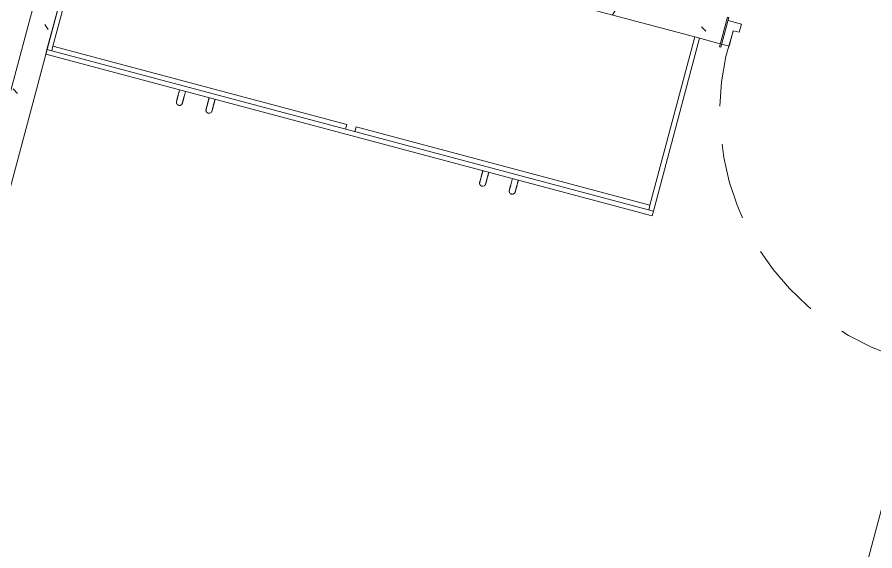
# Model space of a CAD drawing. Header units: metres. Extents: x 689715 to 690980, y 1005284 to 1006835.
# Drawn here: x 690879.721 to 690882.522, y 1005552.824 to 1005554.567 of the extents above; entities that cross this region are included whole.
import ezdxf

# ---------------------------------------------------------------- set-up
doc = ezdxf.new("R2010")
doc.units = ezdxf.units.M
doc.linetypes.add('HIDDEN', pattern=[0.375, 0.25, -0.125])
doc.linetypes.add('PHANTOM', pattern=[2.5, 1.25, -0.25, 0.25, -0.25, 0.25, -0.25])
doc.layers.add('0_NUMERO DE LOTE FASE V', color=3, linetype='Continuous')
for name, color, linetype, lineweight in [('Líneas ocultas', 7, 'HIDDEN', 13), ('Muebles de obra', 8, 'Continuous', 13), ('Muros', 7, 'Continuous', 13), ('Patrón de corte', 7, 'Continuous', 13), ('Puertas', 7, 'Continuous', 13)]:
    doc.layers.add(name, color=color, linetype=linetype, lineweight=lineweight)
pattern_1 = [(139.9999999999999, (365.6615329035558, -75.88183759397361), (0.03836033982117157, 0.4377584771638403), [0.04599999999999998, -0.5029999999999997]), (84.99999999999997, (365.6615329035558, -75.88183759397361), (-0.4580987315439035, -0.08439521406967809), [0.03700000000000001, -0.4020000000000002]), (190.451, (365.6645329040475, -75.84583759406814), (-0.4199401312074268, 0.3526758939897786), [0.039, -0.4270000000000001]), (136.1839999999999, (365.5395329040475, -75.8818375938572), (0.1004214988211118, 0.6506308650644554), [0.06899999999999998, -0.7539999999999998]), (186.6359999999999, (365.547532903729, -75.82783759379527), (-0.5938707988951819, 0.5701916118460522), [0.05799999999999998, -0.6409999999999996]), (81.18399999999994, (365.5395329040475, -75.8818375938572), (-0.5936975411065768, 0.5697220635397624), [0.05500000000000001, -0.6039999999999999]), (110.9999999999999, (365.5705329037737, -75.82083759387024), (0.245780230253577, 0.3642747293136032), [0.04599999999999999, -0.5029999999999999]), (55.99999999999997, (365.5705329037737, -75.82083759387024), (-0.4415777901075865, 0.1482769546615401), [0.03699999999999998, -0.4019999999999998]), (161.4509999999999, (365.5905329035595, -75.79083759407513), (-0.1963072483374971, 0.5120483026533341), [0.03899999999999999, -0.427]), (127.5, (365.6615329035558, -75.88183759397361), (-0.2022933454275577, 0.007375797972208872), [0.02, -0.3770000000000001, 0.02, -0.388, -0.404]), (127.5, (365.6615329035558, -75.88183759397361), (-0.2022933454275577, 0.007375797972208872), [-0.806, 0.02, -0.3840000000000001]), (97.49999999999994, (365.6615329035558, -75.88183759397361), (-0.2399435114399267, 0.1600503399492727), [0.02, -0.213, 0.02, -0.368, -0.154]), (97.49999999999994, (365.6615329035558, -75.88183759397361), (-0.2399435114399267, 0.1600503399492727), [-0.621, 0.02, -0.134]), (57.49999999999999, (365.6615329037886, -76.01783759397222), (0.01404568388630387, 0.3254162238797662), [0.01999999999999999, -0.1319999999999999, 0.01999999999999999, -0.455, -0.6309999999999997]), (57.49999999999999, (365.6615329037886, -76.01783759397222), (0.01404568388630387, 0.3254162238797662), [-0.6279999999999997, 0.01999999999999999, -0.6109999999999997]), (47.49999999999996, (365.6615329037886, -76.07883759384276), (-0.06081860510782452, 0.3554815006055007), [0.02, -0.178, 0.02, -0.2960000000000001, -0.4480000000000001]), (47.49999999999996, (365.6615329037886, -76.07883759384276), (-0.06081860510782452, 0.3554815006055007), [-0.5140000000000001, 0.02, -0.4280000000000001])]

# ---------------------------------------------------------------- blocks, each defined once
blk = doc.blocks.new('PV_PUERTA SENCILLA - _90 x 2_17-1542280-PLANO CLAVE _8 CASAS EN HILERA_ - Dependent 1')
at = {"layer": 'Líneas ocultas', "color": 253}
for p, q in [((0.3683286352964649, -0.03999999999999443), (0.3683286352964649, -0.8799999999999943)), ((0.4193286352964649, -0.03999999999999443), (0.3683286352964649, -0.03999999999999443)), ((0.4193286352964649, -0.03999999999999443), (0.4193286352964649, -0.8799999999999943)), ((0.4193286352964649, -0.8799999999999943), (0.3683286352964649, -0.8799999999999943))]:
    blk.add_line(p, q, dxfattribs=at)
blk.add_arc((0.4193286352964647, -0.03999999999997304), 0.841546790142994, 176.525592632469, 266.5255926324685, dxfattribs=at)
at = {"layer": 'Puertas', "color": 253}
for p, q in [((-0.450000000000003, -0.04999999999999645), (-0.4500000000000027, 0.05000000000000356)), ((-0.4450000000000027, 0.05000000000000354), (-0.4500000000000027, 0.05000000000000356)), ((-0.4450000000000027, 0.05000000000000354), (-0.4450000000000029, -0.04999999999999647)), ((-0.450000000000003, -0.04999999999999645), (-0.4450000000000029, -0.04999999999999647))]:
    blk.add_line(p, q, dxfattribs=at)
at = {"layer": 'Puertas', "color": 9, "lineweight": 9}
for p, q in [((-0.4450000000000042, 0.04000000000000354), (-0.4000000000000044, 0.04000000000000346)), ((-0.4000000000000044, 0.04000000000000346), (-0.4000000000000044, 0.01225000000000941)), ((0.4000000000000013, 0.04000000000000183), (0.4499999999999998, 0.04000000000000187)), ((0.4000000000000016, 0.0122500000000079), (0.4000000000000013, 0.04000000000000183)), ((-0.4000000000000044, 0.01225000000000941), (-0.4200000000000044, 0.01225000000000943)), ((-0.4200000000000044, 0.01225000000000943), (-0.4200000000000045, -0.03999999999999649)), ((0.4200000000000016, 0.01225000000000783), (0.4000000000000016, 0.0122500000000079)), ((0.4200000000000014, -0.03999999999999804), (0.4200000000000016, 0.01225000000000783)), ((-0.4200000000000045, -0.03999999999999649), (-0.4450000000000039, -0.03999999999999646)), ((0.45, -0.03999999999999823), (0.4200000000000014, -0.03999999999999804))]:
    blk.add_line(p, q, dxfattribs=at)
blk = doc.blocks.new('PV_CLOSET - CLOSET DE 2_05-967114-PLANO CLAVE _8 CASAS EN HILERA_ - Dependent 1')
at = {"layer": 'Muebles de obra'}
for p, q in [((-1.025000000000001, 0), (-1.025000000000001, -0.585)), ((1.024999999999999, -0.585), (1.024999999999999, 0)), ((1.008999999999999, -2.97788460557058e-15), (-1.008999999999996, -2.97788460557058e-15)), ((-1.008999999999996, -2.97788460557058e-15), (-1.008999999999996, -0.5690000000000002)), ((1.008999999999999, -0.5690000000000002), (1.008999999999999, -2.97788460557058e-15)), ((-1.025, -0.585), (1.024999999999998, -0.585)), ((-1.025, -0.5999999999999999), (-1.025, -0.585)), ((-1.008999999999965, -0.569), (-0.01600000000000015, -0.569)), ((-1.008999999999965, -0.569), (-1.008999999999965, -0.5849999999999996)), ((-0.01600000000000015, -0.5849999999999996), (-0.01600000000000015, -0.569)), ((0.01600000000000015, -0.569), (1.009000000000036, -0.569)), ((0.01600000000000015, -0.5849999999999996), (0.01600000000000015, -0.569)), ((1.009000000000036, -0.569), (1.009000000000036, -0.5849999999999996)), ((1.024999999999998, -0.585), (1.024999999999998, -0.5999999999999999)), ((1.024999999999998, -0.5999999999999999), (-1.025, -0.5999999999999999))]:
    blk.add_line(p, q, dxfattribs=at)
at = {"layer": 'Muebles de obra', "flags": 128}
for points in [[(-0.5724999999999998, -0.6000000000000845), (-0.5724999999999998, -0.6015995733675489), (-0.5724999999999998, -0.6031965877588517), (-0.5724999999999998, -0.604788488291641), (-0.5724999999999998, -0.6063727282646542), (-0.5724999999999998, -0.6079467732318885), (-0.5724999999999998, -0.6095081050571697), (-0.5724999999999998, -0.6110542259426495), (-0.5724999999999998, -0.6125826624247305), (-0.5724999999999998, -0.6140909693310896), (-0.5724999999999998, -0.6155767336924325), (-0.5724999999999998, -0.6170375786027255), (-0.5724999999999998, -0.6184711670217448), (-0.5724999999999998, -0.619875205513833), (-0.5724999999999998, -0.6212474479169198), (-0.5724999999999998, -0.6225856989358857), (-0.5724999999999998, -0.6238878176545807), (-0.5724999999999998, -0.6251517209608236), (-0.5724999999999998, -0.6263753868789437), (-0.5724999999999998, -0.627556857804506), (-0.5724999999999998, -0.6286942436360646), (-0.5725000000000041, -0.6297857247989201), (-0.5725000000000041, -0.6308295551560439), (-0.5725000000000041, -0.6318240648015394), (-0.5725000000000041, -0.6327676627321233), (-0.5725000000000041, -0.6336588393924021), (-0.5725000000000041, -0.6344961690898181), (-0.5725000000000041, -0.6352783122754831), (-0.5725000000000041, -0.6360040176871449), (-0.5725000000000041, -0.6366721243509552), (-0.5725000000000041, -0.637281563438774), (-0.5725000000000041, -0.6378313599780676), (-0.5725000000000041, -0.6383206344116542), (-0.5725000000000041, -0.6387486040048154), (-0.5725000000000041, -0.6391145840974979), (-0.5725000000000041, -0.639417989199623), (-0.5725000000000041, -0.6396583339277534), (-0.5725000000000041, -0.6398352337815915), (-0.5725000000000041, -0.6399484057591059), (-0.5725000000000041, -0.6399976688092832)], [(-0.5525000000000043, -0.6400000000000841), (-0.5525000000000043, -0.6399680042665234), (-0.5525000000000043, -0.6398720682521891), (-0.5525000000000043, -0.6397123454342387), (-0.5525000000000043, -0.6394890913351116), (-0.5525000000000043, -0.6392026631137345), (-0.5525000000000043, -0.6388535189941675), (-0.5525000000000043, -0.6384422175325151), (-0.5525000000000043, -0.6379694167233831), (-0.5525000000000043, -0.6374358729472005), (-0.5525000000000043, -0.6368424397601992), (-0.5525000000000043, -0.6361900665288819), (-0.5525000000000043, -0.6354797969112558), (-0.5525000000000043, -0.6347127671871918), (-0.5525000000000043, -0.6338902044406223), (-0.5525000000000043, -0.6330134245964718), (-0.5525000000000043, -0.6320838303154571), (-0.5525000000000043, -0.6311029087501226), (-0.5525000000000043, -0.6300722291657226), (-0.5525000000000043, -0.6289934404297214), (-0.5525000000000043, -0.6278682683739706), (-0.5525000000000043, -0.6266985130337375), (-0.5525000000000043, -0.6254860457680281), (-0.5525000000000043, -0.6242328062658236), (-0.5525000000000043, -0.6229407994429831), (-0.5525000000000043, -0.6216120922348115), (-0.5525000000000043, -0.6202488102893964), (-0.5525000000000043, -0.618853134567033), (-0.5525000000000043, -0.6174272978511524), (-0.5525000000000043, -0.6159735811763355), (-0.5525000000000043, -0.6144943101791517), (-0.5525000000000043, -0.6129918513776361), (-0.5525000000000043, -0.6114686083853648), (-0.5525000000000043, -0.6099270180661804), (-0.5525000000000043, -0.6083695466357412), (-0.5525000000000043, -0.6067986857160942), (-0.5525000000000043, -0.6052169483496108), (-0.5525000000000043, -0.603626864978659), (-0.5525000000000043, -0.6020309793974278), (-0.5525000000000043, -0.6004318446824171), (-0.5525000000000043, -0.6000000000000845)], [(-0.4725000000000139, -0.6000000000000801), (-0.4725000000000139, -0.6015995733675467), (-0.4725000000000139, -0.6031965877588473), (-0.4725000000000139, -0.6047884882916389), (-0.4725000000000139, -0.6063727282646498), (-0.4725000000000139, -0.6079467732318842), (-0.4725000000000139, -0.6095081050571654), (-0.4725000000000139, -0.6110542259426451), (-0.4725000000000139, -0.6125826624247261), (-0.4725000000000139, -0.6140909693310853), (-0.4725000000000139, -0.6155767336924282), (-0.4725000000000139, -0.6170375786027211), (-0.4725000000000139, -0.6184711670217404), (-0.4725000000000139, -0.6198752055138308), (-0.4725000000000139, -0.6212474479169176), (-0.4725000000000139, -0.6225856989358813), (-0.4725000000000139, -0.6238878176545763), (-0.4725000000000139, -0.6251517209608214), (-0.4725000000000139, -0.6263753868789393), (-0.4725000000000139, -0.6275568578045038), (-0.4725000000000139, -0.6286942436360624), (-0.4725000000000139, -0.6297857247989158), (-0.4725000000000139, -0.6308295551560396), (-0.4725000000000139, -0.6318240648015373), (-0.4725000000000139, -0.632767662732121), (-0.4725000000000139, -0.6336588393923978), (-0.4725000000000139, -0.6344961690898159), (-0.4725000000000139, -0.6352783122754788), (-0.4725000000000139, -0.6360040176871428), (-0.4725000000000139, -0.6366721243509509), (-0.4725000000000139, -0.6372815634387696), (-0.4725000000000139, -0.6378313599780633), (-0.4725000000000139, -0.6383206344116499), (-0.4725000000000139, -0.638748604004811), (-0.4725000000000139, -0.6391145840974936), (-0.4725000000000139, -0.6394179891996187), (-0.4725000000000139, -0.6396583339277491), (-0.4725000000000139, -0.6398352337815871), (-0.4725000000000139, -0.6399484057591038), (-0.4725000000000139, -0.6399976688092811)], [(-0.4525000000000141, -0.6400000000000797), (-0.4525000000000141, -0.6399680042665191), (-0.4525000000000141, -0.6398720682521848), (-0.4525000000000141, -0.6397123454342344), (-0.4525000000000141, -0.6394890913351072), (-0.4525000000000141, -0.6392026631137302), (-0.4525000000000141, -0.6388535189941632), (-0.4525000000000141, -0.6384422175325107), (-0.4525000000000141, -0.6379694167233788), (-0.4525000000000141, -0.6374358729471962), (-0.4525000000000141, -0.636842439760197), (-0.4525000000000141, -0.6361900665288776), (-0.4525000000000141, -0.6354797969112514), (-0.4525000000000141, -0.6347127671871853), (-0.4525000000000141, -0.6338902044406179), (-0.4525000000000141, -0.6330134245964675), (-0.4525000000000141, -0.6320838303154528), (-0.4525000000000141, -0.6311029087501183), (-0.4525000000000141, -0.6300722291657183), (-0.4525000000000141, -0.628993440429717), (-0.4525000000000141, -0.6278682683739663), (-0.4525000000000141, -0.6266985130337331), (-0.4525000000000141, -0.6254860457680238), (-0.4525000000000141, -0.6242328062658192), (-0.4525000000000141, -0.6229407994429788), (-0.4525000000000141, -0.6216120922348072), (-0.4525000000000141, -0.620248810289392), (-0.4525000000000141, -0.6188531345670286), (-0.4525000000000141, -0.617427297851148), (-0.4525000000000141, -0.6159735811763312), (-0.4525000000000141, -0.6144943101791474), (-0.4525000000000141, -0.6129918513776318), (-0.4525000000000141, -0.6114686083853604), (-0.4525000000000141, -0.609927018066176), (-0.4525000000000141, -0.6083695466357368), (-0.4525000000000141, -0.606798685716092), (-0.4525000000000141, -0.6052169483496065), (-0.4525000000000141, -0.6036268649786547), (-0.4525000000000141, -0.6020309793974234), (-0.4525000000000141, -0.6004318446824127), (-0.4525000000000141, -0.6000000000000801)], [(0.4524999999999837, -0.6000000000000867), (0.4524999999999837, -0.601599573367551), (0.4524999999999837, -0.6031965877588539), (0.4524999999999837, -0.6047884882916432), (0.4524999999999837, -0.6063727282646564), (0.4524999999999837, -0.6079467732318885), (0.4524999999999837, -0.6095081050571719), (0.4524999999999837, -0.6110542259426495), (0.4524999999999837, -0.6125826624247305), (0.4524999999999837, -0.6140909693310896), (0.4524999999999837, -0.6155767336924325), (0.4524999999999837, -0.6170375786027255), (0.4524999999999837, -0.6184711670217469), (0.4524999999999837, -0.6198752055138351), (0.4524999999999837, -0.6212474479169219), (0.4524999999999837, -0.6225856989358857), (0.4524999999999837, -0.6238878176545807), (0.4524999999999837, -0.6251517209608236), (0.4524999999999837, -0.6263753868789459), (0.4524999999999837, -0.6275568578045081), (0.4524999999999837, -0.6286942436360667), (0.4524999999999837, -0.6297857247989201), (0.4524999999999837, -0.6308295551560439), (0.4524999999999837, -0.6318240648015394), (0.4524999999999837, -0.6327676627321254), (0.4524999999999837, -0.6336588393923999), (0.4524999999999837, -0.6344961690898202), (0.4524999999999837, -0.6352783122754831), (0.4524999999999837, -0.6360040176871471), (0.4524999999999837, -0.6366721243509574), (0.4524999999999837, -0.637281563438774), (0.4524999999999837, -0.6378313599780676), (0.4524999999999837, -0.6383206344116542), (0.4524999999999837, -0.6387486040048175), (0.4524999999999837, -0.6391145840975), (0.4524999999999837, -0.6394179891996251), (0.4524999999999837, -0.6396583339277534), (0.4524999999999837, -0.6398352337815915), (0.4524999999999837, -0.6399484057591082), (0.4524999999999837, -0.6399976688092832)], [(0.4724999999999792, -0.6400000000000863), (0.4724999999999792, -0.6399680042665257), (0.4724999999999792, -0.6398720682521912), (0.4724999999999792, -0.6397123454342409), (0.4724999999999792, -0.6394890913351116), (0.4724999999999792, -0.6392026631137367), (0.4724999999999792, -0.6388535189941675), (0.4724999999999792, -0.6384422175325173), (0.4724999999999792, -0.6379694167233831), (0.4724999999999792, -0.6374358729472027), (0.4724999999999792, -0.6368424397602014), (0.4724999999999792, -0.6361900665288841), (0.4724999999999792, -0.635479796911258), (0.4724999999999792, -0.6347127671871918), (0.4724999999999792, -0.6338902044406223), (0.4724999999999792, -0.6330134245964718), (0.4724999999999792, -0.6320838303154571), (0.4724999999999792, -0.6311029087501226), (0.4724999999999792, -0.6300722291657205), (0.4724999999999792, -0.6289934404297214), (0.4724999999999792, -0.6278682683739727), (0.4724999999999792, -0.6266985130337375), (0.4724999999999792, -0.6254860457680281), (0.4724999999999792, -0.6242328062658258), (0.4724999999999792, -0.6229407994429831), (0.4724999999999792, -0.6216120922348115), (0.4724999999999792, -0.6202488102893964), (0.4724999999999792, -0.6188531345670351), (0.4724999999999835, -0.6174272978511546), (0.4724999999999835, -0.6159735811763376), (0.4724999999999835, -0.6144943101791539), (0.4724999999999835, -0.6129918513776361), (0.4724999999999835, -0.6114686083853625), (0.4724999999999835, -0.6099270180661804), (0.4724999999999835, -0.6083695466357434), (0.4724999999999835, -0.6067986857160942), (0.4724999999999835, -0.6052169483496129), (0.4724999999999835, -0.6036268649786569), (0.4724999999999835, -0.60203097939743), (0.4724999999999835, -0.6004318446824171), (0.4724999999999835, -0.6000000000000867)], [(0.5525, -0.6000000000000824), (0.5525, -0.6015995733675467), (0.5525, -0.6031965877588495), (0.5525, -0.6047884882916389), (0.5525, -0.606372728264652), (0.5525, -0.6079467732318842), (0.5525, -0.6095081050571676), (0.5525, -0.6110542259426451), (0.5525, -0.6125826624247261), (0.5525, -0.6140909693310853), (0.5525, -0.6155767336924282), (0.5525, -0.6170375786027211), (0.5525, -0.6184711670217425), (0.5525, -0.6198752055138308), (0.5525, -0.6212474479169176), (0.5525, -0.6225856989358813), (0.5525, -0.6238878176545785), (0.5525, -0.6251517209608193), (0.5525, -0.6263753868789416), (0.5525, -0.6275568578045038), (0.5525, -0.6286942436360624), (0.5525, -0.6297857247989158), (0.5525, -0.6308295551560396), (0.5525, -0.6318240648015351), (0.5525, -0.632767662732121), (0.5525, -0.6336588393923955), (0.5525, -0.6344961690898159), (0.5525, -0.6352783122754788), (0.5525, -0.6360040176871428), (0.5525, -0.6366721243509531), (0.5525, -0.6372815634387696), (0.5525, -0.6378313599780633), (0.5525, -0.638320634411652), (0.5525, -0.6387486040048131), (0.5525, -0.6391145840974957), (0.5525, -0.6394179891996208), (0.5525, -0.6396583339277491), (0.5525, -0.6398352337815871), (0.5525, -0.6399484057591038), (0.5525, -0.6399976688092789)], [(0.5724999999999998, -0.640000000000082), (0.5724999999999998, -0.6399680042665213), (0.5724999999999998, -0.6398720682521869), (0.5724999999999998, -0.6397123454342366), (0.5724999999999998, -0.6394890913351072), (0.5724999999999998, -0.6392026631137324), (0.5724999999999998, -0.6388535189941632), (0.5724999999999998, -0.638442217532513), (0.5724999999999998, -0.6379694167233788), (0.5724999999999998, -0.6374358729471984), (0.5724999999999998, -0.636842439760197), (0.5724999999999998, -0.6361900665288798), (0.5724999999999998, -0.6354797969112537), (0.5724999999999998, -0.6347127671871875), (0.5724999999999998, -0.6338902044406179), (0.5724999999999998, -0.6330134245964675), (0.5724999999999998, -0.6320838303154528), (0.5724999999999998, -0.6311029087501183), (0.5724999999999998, -0.6300722291657161), (0.5724999999999998, -0.6289934404297193), (0.5724999999999998, -0.6278682683739684), (0.5724999999999998, -0.6266985130337331), (0.5724999999999998, -0.6254860457680259), (0.5724999999999998, -0.6242328062658214), (0.5724999999999998, -0.6229407994429788), (0.5724999999999998, -0.6216120922348072), (0.5724999999999998, -0.620248810289392), (0.5724999999999998, -0.6188531345670307), (0.5724999999999998, -0.6174272978511502), (0.5724999999999998, -0.6159735811763333), (0.5724999999999998, -0.6144943101791496), (0.5724999999999998, -0.6129918513776318), (0.5724999999999998, -0.6114686083853604), (0.5724999999999998, -0.6099270180661782), (0.5724999999999998, -0.6083695466357391), (0.5724999999999998, -0.6067986857160899), (0.5724999999999998, -0.6052169483496086), (0.5724999999999998, -0.6036268649786526), (0.5724999999999998, -0.6020309793974257), (0.5724999999999998, -0.6004318446824127), (0.5724999999999998, -0.6000000000000824)], [(-0.5725000000000041, -0.6400000000000841), (-0.5725000000000041, -0.6399680042665234), (-0.5725000000000041, -0.6398720682521891), (-0.5725000000000041, -0.6397123454342387), (-0.5725000000000041, -0.6394890913351093), (-0.5725000000000041, -0.6392026631137345), (-0.5725000000000041, -0.6388535189941654), (-0.5725000000000041, -0.6384422175325151), (-0.5725000000000041, -0.637969416723381), (-0.5725000000000041, -0.6374358729472005), (-0.5725000000000041, -0.6368424397601992), (-0.5725000000000041, -0.6361900665288819)], [(-0.5690122966052811, -0.6475888070818927), (-0.569310558805073, -0.6473223144403876), (-0.5695979255636253, -0.6470441076577863), (-0.5698739371554157, -0.6467546318055968), (-0.5701381520207804, -0.6464543499834295), (-0.5703901474722987, -0.6461437425781411), (-0.5706295203709999, -0.6458233064953257), (-0.5708558877713192, -0.6454935543643558), (-0.5710688875336932, -0.6451550137182994), (-0.5712681789039494, -0.6448082261499696), (-0.5714534430583962, -0.6444537464455015), (-0.5716243836139266, -0.6440921416968056), (-0.5717807271020977, -0.6437239903943339), (-0.5719222234066911, -0.6433498815016432), (-0.5720486461637976, -0.642970413513152), (-0.5721597931239845, -0.6425861934966975), (-0.572255486475817, -0.6421978361223357), (-0.5723355731303453, -0.6418059626790267), (-0.5723999249660053, -0.6414112000806836), (-0.5724484390336011, -0.64101417986325), (-0.5724810377209569, -0.6406155371743839), (-0.5724976688771315, -0.6402159097573457), (-0.5725000000000041, -0.6400000000000841)], [(-0.5525000000000043, -0.6400000000000841), (-0.5525079989333972, -0.6403998933419512), (-0.5525319829369797, -0.6407991469397769), (-0.5525719136414646, -0.6411971220729721), (-0.5526277271662459, -0.6415931820662282), (-0.5526993342215912, -0.6419866933080356), (-0.5527866202514851, -0.6423770262643543), (-0.5528894456168977, -0.6427635564857248), (-0.5530076458191802, -0.6431456656062461), (-0.553141031763223, -0.6435227423328354), (-0.553289390059975, -0.6438941834231716), (-0.5534524833678054, -0.6442593946507449), (-0.5536300507722142, -0.6446177917554986), (-0.553821808203229, -0.6449688013785217), (-0.5540274488898682, -0.6453118619792935), (-0.5542466438509079, -0.645646424734036), (-0.5544790424211611, -0.6459719544137081), (-0.5547242728124969, -0.6462879302402689), (-0.5549819427085952, -0.646593846719801), (-0.5552516398925983, -0.64688921445119), (-0.5555329329065327, -0.6471735609090796), (-0.5558253717415904, -0.647446431199792), (-0.5561284885580183, -0.6477073887890761), (-0.55644179843357, -0.64795601620045), (-0.5567648001392806, -0.6481919156830949), (-0.5570969769413214, -0.6484147098481656), (-0.5574377974276731, -0.6486240422725175), (-0.5577867163582677, -0.6488195780689349), (-0.5581431755372384, -0.6490010044218497), (-0.558506604705942, -0.649168031087804), (-0.5588764224552364, -0.6493203908597565), (-0.5592520371556147, -0.6494578399945821), (-0.5596328479036842, -0.649580158602977), (-0.560018245483483, -0.6496871510012678), (-0.5604076133410911, -0.6497786460244396), (-0.5608003285710056, -0.6498544972999692), (-0.5611957629126205, -0.6499145834820003), (-0.5615932837553617, -0.6499588084454614), (-0.5619922551506695, -0.6499871014398405), (-0.5623920388294217, -0.6499994172023832), (-0.5627919952230206, -0.6499957360304996), (-0.563191484486543, -0.649976063813276), (-0.5635898675224037, -0.6499404320220667), (-0.5639865070027216, -0.6498888976601324), (-0.564380768388934, -0.64982154317146), (-0.5647720209469326, -0.6497384763088657), (-0.565159638756092, -0.6496398299616087), (-0.5655430017106058, -0.6495257619428007), (-0.5659214965115141, -0.6493964547369373), (-0.566294517647885, -0.6492521152079661), (-0.5666614683654781, -0.6490929742683428), (-0.5670217616214138, -0.6489192865096176), (-0.5673748210233471, -0.6487313297951601)], [(-0.5525000000000043, -0.6383206344116542), (-0.5525000000000043, -0.6387486040048154), (-0.5525000000000043, -0.6391145840974979), (-0.5525000000000043, -0.639417989199623), (-0.5525000000000043, -0.6396583339277534), (-0.5525000000000043, -0.6398352337815915), (-0.5525000000000043, -0.6399484057591059), (-0.5525000000000043, -0.6399976688092854)], [(-0.4725000000000139, -0.6400000000000797), (-0.4725000000000139, -0.6399680042665191), (-0.4725000000000139, -0.6398720682521848), (-0.4725000000000139, -0.6397123454342344), (-0.4725000000000139, -0.6394890913351072), (-0.4725000000000139, -0.6392026631137302), (-0.4725000000000139, -0.6388535189941632), (-0.4725000000000139, -0.6384422175325107), (-0.4725000000000139, -0.6379694167233788)], [(-0.4574377974276871, -0.6486240422725131), (-0.4577867163582774, -0.6488195780689305), (-0.4581431755372481, -0.6490010044218454), (-0.4585066047059518, -0.6491680310877996), (-0.4588764224552505, -0.6493203908597521), (-0.4592520371556288, -0.6494578399945777), (-0.4596328479036939, -0.6495801586029727), (-0.4600182454834927, -0.6496871510012635), (-0.4604076133411009, -0.6497786460244352), (-0.4608003285710111, -0.649854497299967), (-0.4611957629126303, -0.6499145834819959), (-0.4615932837553715, -0.6499588084454571), (-0.4619922551506793, -0.6499871014398362), (-0.4623920388294314, -0.6499994172023789), (-0.4627919952230261, -0.6499957360304953), (-0.4631914844865527, -0.6499760638132717), (-0.4635898675224134, -0.6499404320220624), (-0.463986507002727, -0.649888897660128), (-0.4643807683889437, -0.6498215431714557), (-0.4647720209469423, -0.6497384763088635), (-0.4651596387561017, -0.6496398299616044), (-0.4655430017106112, -0.6495257619427963), (-0.4659214965115239, -0.649396454736933), (-0.4662945176478948, -0.6492521152079618), (-0.4666614683654836, -0.6490929742683385), (-0.4670217616214235, -0.6489192865096133), (-0.4673748210233569, -0.6487313297951558), (-0.4677200817515618, -0.6485294048156081), (-0.4680569914625179, -0.6483138346078682), (-0.4683850111725653, -0.6480849640382766), (-0.4687036161201434, -0.6478431592509245), (-0.4690122966052908, -0.6475888070818905), (-0.469310558805087, -0.6473223144403832), (-0.469597925563635, -0.647044107657782), (-0.4698739371554254, -0.6467546318055925), (-0.4701381520207901, -0.6464543499834252), (-0.4703901474723127, -0.6461437425781368), (-0.470629520371014, -0.6458233064953214), (-0.470855887771329, -0.6454935543643515), (-0.471068887533703, -0.6451550137182951), (-0.4712681789039592, -0.6448082261499652), (-0.4714534430584059, -0.6444537464454992), (-0.4716243836139321, -0.6440921416968013), (-0.4717807271021075, -0.6437239903943317), (-0.4719222234066965, -0.643349881501641), (-0.4720486461638116, -0.6429704135131477), (-0.4721597931239898, -0.6425861934966932), (-0.4722554864758224, -0.6421978361223314), (-0.4723355731303508, -0.6418059626790223), (-0.4723999249660194, -0.6414112000806793), (-0.4724484390336108, -0.6410141798632457), (-0.4724810377209667, -0.6406155371743796), (-0.4724976688771456, -0.6402159097573413), (-0.4725000000000139, -0.6400000000000797)], [(-0.4525000000000141, -0.6400000000000797), (-0.4525079989334026, -0.6403998933419469), (-0.4525319829369895, -0.6407991469397726), (-0.4525719136414787, -0.64119712207297), (-0.4526277271662556, -0.6415931820662238), (-0.4526993342216009, -0.6419866933080313), (-0.4527866202514905, -0.64237702626435), (-0.4528894456169074, -0.6427635564857205), (-0.4530076458191898, -0.6431456656062418), (-0.4531410317632328, -0.643522742332831), (-0.4532893900599848, -0.6438941834231673), (-0.4534524833678109, -0.6442593946507406), (-0.4536300507722195, -0.6446177917554943), (-0.4538218082032388, -0.6449688013785174), (-0.4540274488898822, -0.6453118619792891), (-0.4542466438509177, -0.6456464247340317), (-0.4544790424211708, -0.6459719544137038), (-0.4547242728125023, -0.6462879302402667), (-0.454981942708605, -0.6465938467197967), (-0.4552516398926036, -0.6468892144511856), (-0.4555329329065425, -0.6471735609090753), (-0.4558253717416002, -0.6474464311997876)], [(-0.4525000000000141, -0.6360040176871405), (-0.4525000000000141, -0.6366721243509509), (-0.4525000000000141, -0.6372815634387696), (-0.4525000000000141, -0.6378313599780633), (-0.4525000000000141, -0.6383206344116499), (-0.4525000000000141, -0.638748604004811), (-0.4525000000000141, -0.6391145840974936), (-0.4525000000000141, -0.6394179891996187), (-0.4525000000000141, -0.6396583339277491), (-0.4525000000000141, -0.6398352337815871), (-0.4525000000000141, -0.6399484057591038), (-0.4525000000000141, -0.6399976688092811)], [(0.4524999999999837, -0.6400000000000863), (0.4524999999999837, -0.6399680042665234), (0.4524999999999837, -0.6398720682521912), (0.4524999999999837, -0.6397123454342409), (0.4524999999999837, -0.6394890913351116), (0.4524999999999837, -0.6392026631137367), (0.4524999999999837, -0.6388535189941675), (0.4524999999999837, -0.6384422175325151), (0.4524999999999837, -0.6379694167233831)], [(0.4675622025723105, -0.6486240422725197), (0.4672132836417202, -0.6488195780689349), (0.4668568244627496, -0.6490010044218519), (0.4664933952940459, -0.649168031087804), (0.4661235775447515, -0.6493203908597586), (0.4657479628443732, -0.6494578399945798), (0.4653671520962994, -0.649580158602977), (0.4649817545165049, -0.6496871510012678), (0.4645923866588967, -0.6497786460244375), (0.4641996714289823, -0.6498544972999714), (0.4638042370873631, -0.6499145834820024), (0.4634067162446262, -0.6499588084454635), (0.4630077448493184, -0.6499871014398427), (0.4626079611705619, -0.6499994172023854), (0.4622080047769673, -0.6499957360305018), (0.4618085155134406, -0.6499760638132782), (0.4614101324775842, -0.6499404320220646), (0.4610134929972663, -0.6498888976601324), (0.4606192316110539, -0.6498215431714621), (0.460227979053051, -0.6497384763088678), (0.4598403612438916, -0.6496398299616087), (0.4594569982893821, -0.6495257619428029), (0.4590785034884738, -0.6493964547369394), (0.4587054823521029, -0.6492521152079682), (0.4583385316345097, -0.6490929742683407), (0.4579782383785698, -0.6489192865096176), (0.4576251789766364, -0.6487313297951601), (0.4572799182484358, -0.6485294048156146), (0.4569430085374753, -0.6483138346078725), (0.456614988827428, -0.648084964038281), (0.4562963838798586, -0.6478431592509288), (0.4559877033947069, -0.6475888070818948), (0.4556894411949106, -0.6473223144403876), (0.4554020744363626, -0.6470441076577863), (0.4551260628445679, -0.6467546318055968), (0.4548618479792075, -0.6464543499834295), (0.4546098525276892, -0.6461437425781433), (0.4543704796289837, -0.6458233064953257), (0.4541441122286686, -0.645493554364358), (0.4539311124662947, -0.6451550137182994), (0.4537318210960385, -0.6448082261499717), (0.4535465569415874, -0.6444537464455036), (0.4533756163860613, -0.6440921416968056), (0.4532192728978858, -0.643723990394336), (0.4530777765932968, -0.6433498815016453), (0.452951353836186, -0.6429704135131541), (0.4528402068760035, -0.6425861934966975), (0.4527445135241709, -0.6421978361223357), (0.4526644268696425, -0.6418059626790288), (0.4526000750339782, -0.6414112000806859), (0.4525515609663869, -0.6410141798632523), (0.4525189622790309, -0.6406155371743861), (0.4525023311228564, -0.6402159097573478), (0.4524999999999837, -0.6400000000000863)], [(0.4724999999999792, -0.6400000000000863), (0.4724920010665907, -0.6403998933419512), (0.4724680170630082, -0.6407991469397769), (0.4724280863585233, -0.6411971220729743), (0.4723722728337377, -0.6415931820662282), (0.4723006657783967, -0.6419866933080356), (0.4722133797485028, -0.6423770262643564), (0.4721105543830902, -0.6427635564857269), (0.4719923541808034, -0.6431456656062483), (0.4718589682367605, -0.6435227423328354), (0.4717106099400128, -0.6438941834231716), (0.4715475166321825, -0.644259394650747), (0.4713699492277738, -0.6446177917555007), (0.4711781917967588, -0.6449688013785239), (0.4709725511101197, -0.6453118619792935), (0.4707533561490799, -0.645646424734036), (0.4705209575788268, -0.6459719544137081), (0.4702757271874911, -0.646287930240271), (0.4700180572913926, -0.6465938467197989), (0.4697483601073896, -0.6468892144511922), (0.4694670670934551, -0.6471735609090818), (0.4691746282583975, -0.6474464311997941)], [(0.4724999999999792, -0.6360040176871471), (0.4724999999999792, -0.6366721243509574), (0.4724999999999792, -0.637281563438774), (0.4724999999999792, -0.6378313599780676), (0.4724999999999792, -0.6383206344116542), (0.4724999999999792, -0.6387486040048175), (0.4724999999999792, -0.6391145840975), (0.4724999999999792, -0.6394179891996251), (0.4724999999999792, -0.6396583339277534), (0.4724999999999792, -0.6398352337815915), (0.4724999999999792, -0.6399484057591082), (0.4724999999999792, -0.6399976688092832)], [(0.5525, -0.640000000000082), (0.5525, -0.6399680042665191), (0.5525, -0.6398720682521869), (0.5525, -0.6397123454342344), (0.5525, -0.6394890913351072), (0.5525, -0.6392026631137324), (0.5525, -0.6388535189941632), (0.5525, -0.638442217532513), (0.5525, -0.6379694167233788), (0.5525, -0.6374358729471984), (0.5525, -0.6368424397601948), (0.5525, -0.6361900665288798)], [(0.5559877033947231, -0.6475888070818905), (0.5556894411949268, -0.6473223144403832), (0.5554020744363789, -0.647044107657782), (0.5551260628445884, -0.6467546318055925), (0.5548618479792194, -0.646454349983423), (0.5546098525277011, -0.646143742578139), (0.554370479629, -0.6458233064953214), (0.5541441122286849, -0.6454935543643536), (0.5539311124663109, -0.6451550137182972), (0.5537318210960548, -0.6448082261499674), (0.5535465569416036, -0.6444537464454992), (0.5533756163860776, -0.6440921416968013), (0.5532192728979064, -0.6437239903943317), (0.553077776593313, -0.643349881501641), (0.5529513538362022, -0.6429704135131498), (0.5528402068760198, -0.6425861934966932), (0.5527445135241914, -0.6421978361223314), (0.5526644268696631, -0.6418059626790245), (0.5526000750339944, -0.6414112000806815), (0.5525515609664031, -0.6410141798632478), (0.5525189622790472, -0.6406155371743818), (0.5525023311228683, -0.6402159097573434), (0.5525, -0.640000000000082)], [(0.5724999999999998, -0.640000000000082), (0.5724920010666112, -0.6403998933419469), (0.5724680170630244, -0.6407991469397726), (0.5724280863585353, -0.64119712207297), (0.5723722728337582, -0.6415931820662238), (0.572300665778413, -0.6419866933080313), (0.572213379748519, -0.6423770262643521), (0.5721105543831064, -0.6427635564857226), (0.5719923541808241, -0.643145665606244), (0.5718589682367767, -0.643522742332831), (0.5717106099400291, -0.6438941834231673), (0.5715475166321987, -0.6442593946507427), (0.5713699492277944, -0.6446177917554964), (0.5711781917967751, -0.6449688013785195), (0.5709725511101317, -0.6453118619792891), (0.5707533561490962, -0.6456464247340317), (0.5705209575788387, -0.6459719544137038), (0.5702757271875116, -0.6462879302402667), (0.5700180572914045, -0.6465938467197946), (0.5697483601074103, -0.6468892144511879), (0.5694670670934714, -0.6471735609090775), (0.5691746282584137, -0.6474464311997897), (0.5688715114419858, -0.6477073887890696), (0.5685582015664341, -0.6479560162004456), (0.5682351998607235, -0.6481919156830926), (0.5679030230586828, -0.6484147098481592), (0.5675622025723268, -0.6486240422725154), (0.5672132836417365, -0.6488195780689305), (0.5668568244627658, -0.6490010044218476), (0.5664933952940621, -0.6491680310877996), (0.5661235775447635, -0.6493203908597542), (0.5657479628443851, -0.6494578399945755), (0.5653671520963199, -0.6495801586029749), (0.5649817545165212, -0.6496871510012635), (0.564592386658913, -0.6497786460244352), (0.5641996714290028, -0.649854497299967), (0.5638042370873793, -0.649914583481998), (0.5634067162446424, -0.6499588084454592), (0.5630077448493347, -0.6499871014398384), (0.5626079611705825, -0.6499994172023811), (0.5622080047769878, -0.6499957360304974), (0.5618085155134569, -0.6499760638132739), (0.5614101324776005, -0.6499404320220603), (0.5610134929972869, -0.6498888976601302), (0.5606192316110702, -0.6498215431714578), (0.5602279790530673, -0.6497384763088635), (0.5598403612439122, -0.6496398299616044), (0.5594569982893983, -0.6495257619427985), (0.55907850348849, -0.6493964547369351), (0.5587054823521148, -0.6492521152079639), (0.5583385316345303, -0.6490929742683385), (0.5579782383785904, -0.6489192865096154), (0.557625178976657, -0.6487313297951558)], [(0.5724999999999998, -0.638320634411652), (0.5724999999999998, -0.6387486040048131), (0.5724999999999998, -0.6391145840974957), (0.5724999999999998, -0.6394179891996208), (0.5724999999999998, -0.6396583339277491), (0.5724999999999998, -0.6398352337815871), (0.5724999999999998, -0.6399484057591038), (0.5724999999999998, -0.6399976688092789)]]:
    blk.add_lwpolyline(points, dxfattribs=at)
blk = doc.blocks.new('A TRANSFORMADA A B')
at = {"layer": 'Patrón de corte'}
h = blk.add_hatch(dxfattribs=at)
h.set_pattern_fill('HORMIGÓN', color=254, angle=90.00000000000001, style=0, pattern_type=2)
h.set_pattern_definition(pattern_1)
h.paths.add_polyline_path([(286.063985406654, -61.05999999231426), (277.9638196632732, -61.05999999237247), (277.9638196630403, -61.13999999215594), (286.0639854073524, -61.13999999221414)], flags=0)
h = blk.add_hatch(dxfattribs=at)
h.set_pattern_fill('HORMIGÓN', color=254, angle=90.00000000000001, style=0, pattern_type=2)
h.set_pattern_definition(pattern_1)
h.paths.add_polyline_path([(281.4338196637109, -61.15605156146921), (281.4338196637109, -61.13999999221414), (281.3138196633663, -61.13999999244697), (281.3138196633663, -63.2599999923259), (281.4338196634781, -63.2599999923259), (281.4338196634781, -61.55275156151038), (281.4184196633287, -61.55275156133575), (281.4184196635615, -61.52735156135168), (281.4338196632452, -61.52735156135168), (281.4338196632452, -61.3190614869236)], flags=0)
h = blk.add_hatch(dxfattribs=at)
h.set_pattern_fill('HORMIGÓN', color=254, angle=90.00000000000001, style=0, pattern_type=2)
h.set_pattern_definition(pattern_1)
h.paths.add_polyline_path([(285.4989854069427, -64.23999999236548), (285.4989854074083, -64.15999999223277), (282.6338196631987, -64.15999999223277), (282.6338196631987, -64.23999999230728), (283.6176494921092, -64.23999999230728)], flags=0)
h.paths.add_polyline_path([(281.4338196632452, -64.15999999223277), (277.9638196628075, -64.15999999252381), (277.9638196632732, -64.23999999236548), (281.4338196634781, -64.23999999213265)], flags=0)
at = {"layer": 'Muros', "color": 253}
for p, q in [((286.063985406654, -61.05999999231426), (277.9638196632732, -61.05999999237247)), ((277.9638196630403, -61.13999999215594), (281.3138196633663, -61.13999999244697)), ((281.3138196631335, -63.17405156162567), (281.3138196633663, -63.2599999923259)), ((281.4338196632452, -64.15999999223277), (277.9638196628075, -64.15999999252381))]:
    blk.add_line(p, q, dxfattribs=at)
at = {"color": 254, "lineweight": 13, "rotation": 270}
for name, p in [('PV_CLOSET - CLOSET DE 2_05-967114-PLANO CLAVE _8 CASAS EN HILERA_ - Dependent 1', (281.3138196635991, -62.16505156148924)), ('PV_PUERTA SENCILLA - _90 x 2_17-1542280-PLANO CLAVE _8 CASAS EN HILERA_ - Dependent 1', (281.3538196631707, -63.70999999227934))]:
    blk.add_blockref(name, p, dxfattribs=at)
blk = doc.blocks.new('CASTILLA 7 NUEVA')
at = {"rotation": 269.9999998879757}
blk.add_blockref('A TRANSFORMADA A B', (330.5665340038831, 260.2961971417535), dxfattribs=at)

msp = doc.modelspace()

# ---------------------------------------------------------------- block references
at = {"layer": '0_NUMERO DE LOTE FASE V', "linetype": 'PHANTOM', "rotation": 165.0660436350674}
msp.add_blockref('CASTILLA 7 NUEVA', (691134.8790145139, 1005465.285896031), dxfattribs=at)

doc.saveas('drawing.dxf')
